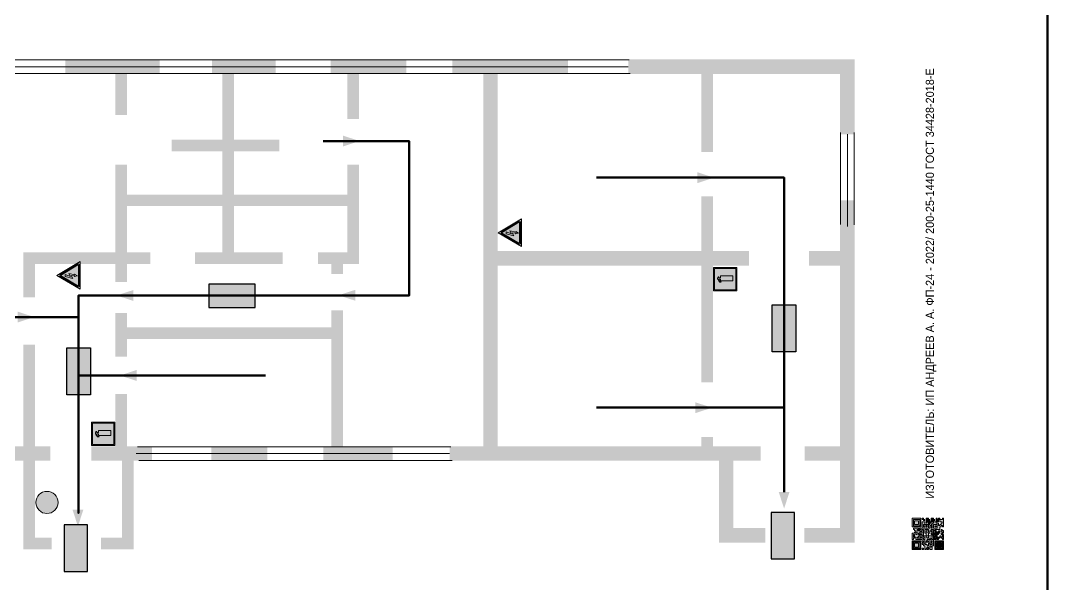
# Model space of a CAD drawing. Header units: millimetres. Extents: x 13114 to 67229, y 22859 to 38520.
# Drawn here: x 31441.4 to 31794.5, y 24684.2 to 24878.2 of the extents above; entities that cross this region are included whole.
import ezdxf

# ---------------------------------------------------------------- set-up
doc = ezdxf.new("R2010")
doc.units = ezdxf.units.MM
doc.layers.add('План_Штампы', color=7, linetype='Continuous')
doc.styles.add('обычный', font='arial.ttf')

# ---------------------------------------------------------------- blocks, each defined once
blk = doc.blocks.new('QR')
at = {"lineweight": 0}
h = blk.add_hatch(color=256, dxfattribs=at)
h.dxf.hatch_style = 1
h.paths.add_polyline_path([(9241.16, 2687.38), (9242.01, 2687.38), (9242.01, 2687.83), (9241.59, 2687.83), (9241.59, 2688.68), (9239.45, 2688.68), (9239.45, 2688.25), (9239.86, 2688.25), (9239.86, 2687.83), (9240.29, 2687.83), (9240.29, 2688.25), (9241.16, 2688.25), (9241.16, 2687.83), (9240.29, 2687.83), (9240.29, 2687.38), (9239.45, 2687.38), (9239.45, 2685.22), (9238.57, 2685.22), (9238.57, 2684.8), (9239.02, 2684.8), (9239.02, 2684.37), (9238.13, 2684.37), (9238.13, 2683.92), (9239.02, 2683.92), (9239.02, 2683.5), (9239.44, 2683.5), (9239.44, 2682.64), (9239.87, 2682.64), (9239.87, 2682.18), (9239.44, 2682.18), (9239.44, 2682.64), (9238.13, 2682.64), (9238.13, 2681.76), (9237.71, 2681.76), (9237.71, 2682.64), (9238.13, 2682.64), (9238.13, 2683.07), (9237.27, 2683.07), (9237.27, 2683.51), (9237.71, 2683.51), (9237.71, 2684.37), (9238.13, 2684.37), (9238.13, 2685.22), (9237.71, 2685.22), (9237.71, 2684.8), (9237.28, 2684.8), (9237.28, 2684.38), (9235.98, 2684.38), (9235.98, 2683.92), (9236.4, 2683.92), (9236.4, 2683.49), (9236.84, 2683.49), (9236.84, 2683.07), (9236.4, 2683.07), (9236.4, 2682.64), (9235.98, 2682.64), (9235.98, 2681.76), (9237.29, 2681.76), (9237.29, 2681.33), (9239.43, 2681.33), (9239.43, 2681.76), (9240.74, 2681.76), (9240.74, 2683.05), (9239.87, 2683.05), (9239.87, 2683.5), (9240.29, 2683.5), (9240.29, 2683.91), (9240.74, 2683.91), (9240.74, 2684.81), (9240.29, 2684.81), (9240.29, 2684.79), (9240.29, 2684.37), (9239.45, 2684.37), (9239.45, 2684.8), (9239.87, 2684.8), (9239.87, 2685.21), (9240.74, 2685.21), (9240.74, 2686.1), (9240.29, 2686.1), (9240.29, 2685.64), (9239.86, 2685.64), (9239.86, 2686.95), (9240.29, 2686.95), (9240.29, 2686.52), (9240.74, 2686.52), (9240.74, 2686.1), (9241.16, 2686.1), (9241.16, 2686.53), (9241.59, 2686.53), (9241.59, 2686.1), (9242.02, 2686.1), (9242.02, 2685.21), (9241.59, 2685.21), (9241.59, 2686.1), (9241.16, 2686.1), (9241.16, 2685.21), (9240.74, 2685.21), (9240.74, 2684.81), (9242.89, 2684.81), (9242.89, 2685.22), (9242.47, 2685.22), (9242.47, 2686.11), (9242.89, 2686.11), (9242.89, 2686.52), (9242.46, 2686.52), (9242.46, 2686.95), (9242.89, 2686.95), (9242.89, 2686.52), (9243.32, 2686.52), (9243.32, 2688.26), (9242.9, 2688.26), (9242.9, 2687.83), (9242.47, 2687.83), (9242.47, 2687.38), (9242.01, 2687.38), (9242.01, 2686.94), (9241.16, 2686.94)])
h.paths.add_polyline_path([(9239.02, 2682.18), (9239.02, 2681.76), (9238.54, 2681.76), (9238.54, 2682.18)], flags=16)
h.paths.add_polyline_path([(9237.27, 2682.65), (9237.27, 2682.19), (9236.83, 2682.19), (9236.83, 2682.65)], flags=16)
h = blk.add_hatch(color=256, dxfattribs=at)
h.dxf.hatch_style = 1
h.paths.add_polyline_path([(9238.15, 2687.83), (9236.83, 2687.83), (9236.83, 2686.52), (9238.15, 2686.52)], flags=0)
h.paths.add_polyline_path([(9239.01, 2685.65), (9239.01, 2688.68), (9235.98, 2688.68), (9235.98, 2685.65)])
h.paths.add_polyline_path([(9236.41, 2686.1), (9236.41, 2688.26), (9238.56, 2688.26), (9238.56, 2686.1)], flags=16)
h.paths.add_polyline_path([(9236.83, 2686.52), (9236.83, 2687.83), (9238.15, 2687.83), (9238.15, 2686.52)], flags=0)
h = blk.add_hatch(color=256, dxfattribs=at)
h.dxf.hatch_style = 1
h.paths.add_polyline_path([(9238.15, 2686.52), (9238.15, 2687.83), (9236.83, 2687.83), (9236.83, 2686.52)])
h.paths.add_polyline_path([(9245.91, 2686.52), (9245.91, 2687.83), (9244.59, 2687.83), (9244.59, 2686.52)], flags=0)
h.paths.add_polyline_path([(9246.77, 2685.65), (9246.77, 2688.68), (9243.74, 2688.68), (9243.74, 2685.65)])
h.paths.add_polyline_path([(9244.17, 2686.1), (9244.17, 2688.26), (9246.32, 2688.26), (9246.32, 2686.1)], flags=16)
h.paths.add_polyline_path([(9244.59, 2686.52), (9244.59, 2687.83), (9245.91, 2687.83), (9245.91, 2686.52)], flags=0)
h = blk.add_hatch(color=256, dxfattribs=at)
h.dxf.hatch_style = 1
h.paths.add_polyline_path([(9240.75, 2681.76), (9240.75, 2681.35), (9241.17, 2681.35), (9241.17, 2681.76)])
h.paths.add_polyline_path([(9241.6, 2682.18), (9241.17, 2682.18), (9241.17, 2681.76), (9241.6, 2681.76)])
h.paths.add_polyline_path([(9242.47, 2681.34), (9242.47, 2682.19), (9242.02, 2682.19), (9242.02, 2681.76), (9241.6, 2681.76), (9241.6, 2681.34)])
h.paths.add_polyline_path([(9239.87, 2678.3), (9239.44, 2678.3), (9239.44, 2677.89), (9241.17, 2677.89), (9241.17, 2678.3), (9240.28, 2678.3), (9240.28, 2678.73), (9239.87, 2678.73)])
h.paths.add_polyline_path([(9240.75, 2678.73), (9240.75, 2679.19), (9240.28, 2679.19), (9240.28, 2678.73)])
h.paths.add_polyline_path([(9241.6, 2678.73), (9241.17, 2678.73), (9241.17, 2678.3), (9241.6, 2678.3)])
h.paths.add_polyline_path([(9242.02, 2678.3), (9241.6, 2678.3), (9241.6, 2677.89), (9242.48, 2677.89), (9242.48, 2678.31), (9242.9, 2678.31), (9242.9, 2678.73), (9242.02, 2678.73)])
h.paths.add_polyline_path([(9246.36, 2684.37), (9246.36, 2684.79), (9245.93, 2684.79), (9245.93, 2684.37)])
h.paths.add_polyline_path([(9246.78, 2685.2), (9246.36, 2685.2), (9246.36, 2684.79), (9246.78, 2684.79)])
h.paths.add_polyline_path([(9245.91, 2687.83), (9244.59, 2687.83), (9244.59, 2686.52), (9245.91, 2686.52)])
h = blk.add_hatch(color=256, dxfattribs=at)
h.dxf.hatch_style = 1
h.paths.add_polyline_path([(9243.32, 2686.11), (9242.89, 2686.11), (9242.89, 2685.64), (9243.32, 2685.64)])
h.paths.add_polyline_path([(9239.02, 2683.07), (9239.02, 2683.5), (9238.56, 2683.5), (9238.56, 2683.07)])
h.paths.add_polyline_path([(9236.4, 2684.8), (9236.4, 2685.22), (9235.98, 2685.22), (9235.98, 2684.8)])
h.paths.add_polyline_path([(9236.4, 2683.07), (9236.4, 2683.49), (9235.98, 2683.49), (9235.98, 2683.07)])
h = blk.add_hatch(color=256, dxfattribs=at)
h.dxf.hatch_style = 1
h.paths.add_polyline_path([(9243.32, 2682.64), (9243.32, 2683.07), (9244.62, 2683.07), (9244.62, 2684.37), (9243.74, 2684.37), (9243.74, 2684.8), (9244.62, 2684.8), (9244.62, 2684.37), (9245.48, 2684.37), (9245.48, 2685.22), (9243.32, 2685.22), (9243.32, 2683.5), (9242.89, 2683.5), (9242.89, 2683.06), (9242.01, 2683.06), (9242.01, 2683.91), (9242.47, 2683.91), (9242.47, 2683.5), (9242.89, 2683.5), (9242.89, 2684.38), (9241.59, 2684.38), (9241.59, 2683.91), (9240.74, 2683.91), (9240.74, 2683.05), (9241.59, 2683.05), (9241.59, 2682.64), (9242.47, 2682.64), (9242.47, 2682.19), (9242.91, 2682.19), (9242.91, 2681.34), (9242.48, 2681.34), (9242.48, 2680.91), (9242.91, 2680.91), (9242.91, 2679.17), (9243.75, 2679.17), (9243.75, 2678.73), (9244.2, 2678.73), (9244.2, 2678.3), (9243.75, 2678.3), (9243.75, 2677.88), (9246.78, 2677.88), (9246.78, 2678.3), (9246.35, 2678.3), (9246.35, 2679.19), (9245.48, 2679.19), (9245.48, 2678.31), (9245.05, 2678.31), (9245.05, 2678.73), (9244.62, 2678.73), (9244.62, 2679.19), (9244.2, 2679.19), (9244.2, 2679.61), (9245.05, 2679.61), (9245.05, 2680.46), (9245.48, 2680.46), (9245.48, 2681.34), (9245.04, 2681.34), (9245.04, 2681.76), (9244.63, 2681.76), (9244.63, 2682.19), (9244.21, 2682.19), (9244.21, 2681.76), (9243.32, 2681.76), (9243.32, 2682.19), (9244.21, 2682.19), (9244.21, 2682.64)])
h.paths.add_polyline_path([(9243.75, 2683.49), (9243.75, 2683.92), (9244.21, 2683.92), (9244.21, 2683.49)], flags=16)
h.paths.add_polyline_path([(9243.32, 2681.34), (9244.63, 2681.34), (9244.63, 2680.04), (9243.32, 2680.04)], flags=16)
h.paths.add_polyline_path([(9243.76, 2680.89), (9244.18, 2680.89), (9244.18, 2680.48), (9243.76, 2680.48)], flags=0)
h = blk.add_hatch(color=256, dxfattribs=at)
h.dxf.hatch_style = 1
h.paths.add_polyline_path([(9246.36, 2683.07), (9246.78, 2683.07), (9246.78, 2683.92), (9246.36, 2683.92), (9246.36, 2683.49), (9245.92, 2683.49), (9245.92, 2683.92), (9245.06, 2683.92), (9245.06, 2683.49), (9245.48, 2683.49), (9245.48, 2683.07), (9244.62, 2683.07), (9244.62, 2682.65), (9245.05, 2682.65), (9245.05, 2682.18), (9245.48, 2682.18), (9245.48, 2682.65), (9246.36, 2682.65)])
h.paths.add_polyline_path([(9246.78, 2682.18), (9246.36, 2682.18), (9246.36, 2681.75), (9245.92, 2681.75), (9245.92, 2682.18), (9245.48, 2682.18), (9245.48, 2681.34), (9245.48, 2681.34), (9245.94, 2681.34), (9245.94, 2680.91), (9246.36, 2680.91), (9246.36, 2681.34), (9246.78, 2681.34)])
h = blk.add_hatch(color=256, dxfattribs=at)
h.dxf.hatch_style = 1
h.paths.add_polyline_path([(9235.98, 2680.9), (9235.98, 2677.86), (9239.02, 2677.86), (9239.02, 2680.9)])
h.paths.add_polyline_path([(9238.57, 2680.48), (9238.57, 2678.32), (9236.41, 2678.32), (9236.41, 2680.48)], flags=16)
h.paths.add_polyline_path([(9238.15, 2680.05), (9238.15, 2678.74), (9236.83, 2678.74), (9236.83, 2680.05)], flags=0)
h = blk.add_hatch(color=256, dxfattribs=at)
h.dxf.hatch_style = 1
h.paths.add_polyline_path([(9242.02, 2680.46), (9242.48, 2680.46), (9242.48, 2680.91), (9241.58, 2680.91), (9241.58, 2681.35), (9241.17, 2681.35), (9241.17, 2680.91), (9240.75, 2680.91), (9240.75, 2681.33), (9239.43, 2681.33), (9239.43, 2680.46), (9239.86, 2680.46), (9239.86, 2680.92), (9240.3, 2680.92), (9240.3, 2680.46), (9239.86, 2680.46), (9239.86, 2680.04), (9239.44, 2680.04), (9239.44, 2679.62), (9239.86, 2679.62), (9239.86, 2679.19), (9240.29, 2679.19), (9240.29, 2680.03), (9241.18, 2680.03), (9241.18, 2680.47), (9241.6, 2680.47), (9241.6, 2680.03), (9241.18, 2680.03), (9241.18, 2679.61), (9241.6, 2679.61), (9241.6, 2679.19), (9242.47, 2679.19), (9242.47, 2679.6), (9242.02, 2679.6)])
h = blk.add_hatch(color=256, dxfattribs=at)
h.dxf.hatch_style = 1
h.paths.add_polyline_path([(9244.18, 2680.48), (9244.18, 2680.89), (9243.76, 2680.89), (9243.76, 2680.48)])
h = blk.add_hatch(color=256, dxfattribs=at)
h.dxf.hatch_style = 1
h.paths.add_polyline_path([(9245.93, 2680.04), (9245.93, 2680.46), (9245.48, 2680.46), (9245.48, 2679.62), (9246.35, 2679.62), (9246.35, 2680.04)])
h.paths.add_polyline_path([(9246.78, 2680.04), (9246.78, 2680.46), (9246.35, 2680.46), (9246.35, 2680.04)])
h.paths.add_polyline_path([(9246.78, 2679.18), (9246.78, 2679.62), (9246.35, 2679.62), (9246.35, 2679.18)])
h = blk.add_hatch(color=256, dxfattribs=at)
h.dxf.hatch_style = 1
h.paths.add_polyline_path([(9238.15, 2680.05), (9236.83, 2680.05), (9236.83, 2678.74), (9238.15, 2678.74)])
for points in [[(9237.71, 2685.22), (9238.13, 2685.22), (9238.13, 2684.37), (9237.71, 2684.37), (9237.71, 2683.51), (9237.27, 2683.51), (9237.27, 2683.07), (9238.13, 2683.07), (9238.13, 2682.64), (9237.71, 2682.64), (9237.71, 2681.76), (9238.13, 2681.76), (9238.13, 2682.64), (9239.44, 2682.64), (9239.44, 2683.5), (9239.02, 2683.5), (9239.02, 2683.07), (9238.56, 2683.07), (9238.56, 2683.5), (9239.02, 2683.5), (9239.02, 2683.92), (9238.13, 2683.92), (9238.13, 2684.37), (9239.02, 2684.37), (9239.02, 2684.8), (9238.57, 2684.8), (9238.57, 2685.22), (9239.45, 2685.22), (9239.45, 2687.38), (9240.29, 2687.38), (9240.29, 2687.83), (9239.86, 2687.83), (9239.86, 2688.25), (9239.45, 2688.25), (9239.45, 2688.68), (9241.59, 2688.68), (9241.59, 2687.83), (9242.01, 2687.83), (9242.01, 2687.38), (9242.47, 2687.38), (9242.47, 2687.83), (9242.9, 2687.83), (9242.9, 2688.26), (9243.32, 2688.26), (9243.32, 2686.52), (9242.89, 2686.52), (9242.89, 2686.11), (9243.32, 2686.11), (9243.32, 2685.64), (9242.89, 2685.64), (9242.89, 2686.11), (9242.47, 2686.11), (9242.47, 2685.22), (9242.89, 2685.22), (9242.89, 2684.81), (9240.74, 2684.81), (9240.74, 2683.91), (9241.59, 2683.91), (9241.59, 2684.38), (9242.89, 2684.38), (9242.89, 2683.5), (9242.47, 2683.5), (9242.47, 2683.91), (9242.01, 2683.91), (9242.01, 2683.06), (9242.89, 2683.06), (9242.89, 2683.5), (9243.32, 2683.5), (9243.32, 2685.22), (9245.48, 2685.22), (9245.48, 2684.37), (9244.62, 2684.37), (9244.62, 2683.07), (9245.48, 2683.07), (9245.48, 2683.49), (9245.06, 2683.49), (9245.06, 2683.92), (9245.92, 2683.92), (9245.92, 2683.49), (9246.36, 2683.49), (9246.36, 2683.92), (9246.78, 2683.92), (9246.78, 2683.07), (9246.36, 2683.07), (9246.36, 2682.65), (9245.48, 2682.65), (9245.48, 2682.18), (9245.92, 2682.18), (9245.92, 2681.75), (9246.36, 2681.75), (9246.36, 2682.18), (9246.78, 2682.18), (9246.78, 2681.34), (9246.36, 2681.34), (9246.36, 2680.91), (9245.94, 2680.91), (9245.94, 2681.34), (9245.48, 2681.34), (9245.48, 2680.46), (9245.93, 2680.46), (9245.93, 2680.04), (9246.35, 2680.04), (9246.35, 2680.46), (9246.78, 2680.46), (9246.78, 2680.04), (9246.78, 2680.04), (9246.35, 2680.04), (9246.35, 2679.62), (9246.78, 2679.62), (9246.78, 2679.18), (9246.35, 2679.18), (9246.35, 2678.3), (9246.78, 2678.3), (9246.78, 2677.88), (9243.75, 2677.88), (9243.75, 2678.3), (9244.2, 2678.3), (9244.2, 2678.73), (9243.75, 2678.73), (9243.75, 2679.17), (9242.91, 2679.17), (9242.91, 2680.91), (9242.48, 2680.91), (9242.48, 2680.46), (9242.02, 2680.46), (9242.02, 2679.6), (9242.47, 2679.6), (9242.47, 2679.19), (9241.6, 2679.19), (9241.6, 2679.61), (9241.18, 2679.61), (9241.18, 2680.03), (9240.29, 2680.03), (9240.29, 2679.19), (9240.75, 2679.19), (9240.75, 2678.73), (9240.28, 2678.73), (9240.28, 2678.3), (9241.17, 2678.3), (9241.17, 2678.73), (9241.6, 2678.73), (9241.6, 2678.3), (9242.02, 2678.3), (9242.02, 2678.73), (9242.9, 2678.73), (9242.9, 2678.31), (9242.48, 2678.31), (9242.48, 2677.89), (9241.6, 2677.89), (9241.6, 2678.3), (9241.17, 2678.3), (9241.17, 2677.89), (9239.44, 2677.89), (9239.44, 2678.3), (9239.87, 2678.3), (9239.87, 2678.73), (9240.28, 2678.73), (9240.28, 2679.19), (9240.29, 2679.19), (9239.86, 2679.19), (9239.86, 2679.62), (9239.44, 2679.62), (9239.44, 2680.04), (9239.86, 2680.04), (9239.86, 2680.46), (9239.43, 2680.46), (9239.43, 2681.33), (9237.29, 2681.33), (9237.29, 2681.76), (9235.98, 2681.76), (9235.98, 2682.64), (9236.4, 2682.64), (9236.4, 2683.07), (9235.98, 2683.07), (9235.98, 2683.49), (9236.4, 2683.49), (9236.4, 2683.92), (9235.98, 2683.92), (9235.98, 2684.38), (9237.28, 2684.38), (9237.28, 2684.8), (9237.71, 2684.8), (9237.71, 2685.22), (9237.92, 2685.22)], [(9240.74, 2685.21), (9239.87, 2685.21), (9239.87, 2684.8), (9239.45, 2684.8), (9239.45, 2684.37), (9240.29, 2684.37), (9240.29, 2684.79), (9240.29, 2684.81), (9240.74, 2684.81), (9240.74, 2685.21), (9239.87, 2685.21)], [(9240.74, 2686.1), (9240.74, 2686.52), (9240.29, 2686.52), (9240.29, 2686.95), (9239.86, 2686.95), (9239.86, 2685.64), (9240.29, 2685.64), (9240.29, 2686.1), (9240.74, 2686.1), (9240.74, 2686.52)], [(9240.74, 2683.91), (9240.29, 2683.91), (9240.29, 2683.5), (9239.87, 2683.5), (9239.87, 2683.05), (9240.74, 2683.05), (9240.74, 2683.91)], [(9244.62, 2684.37), (9244.62, 2684.8), (9243.74, 2684.8), (9243.74, 2684.37), (9244.62, 2684.37)], [(9240.74, 2683.05), (9240.74, 2681.76), (9239.43, 2681.76), (9239.43, 2681.33), (9240.75, 2681.33), (9240.75, 2681.35), (9240.75, 2680.91), (9241.17, 2680.91), (9241.17, 2681.35), (9241.58, 2681.35), (9241.58, 2680.91), (9242.48, 2680.91), (9242.48, 2681.34), (9242.91, 2681.34), (9242.91, 2682.19), (9242.47, 2682.19), (9242.47, 2682.64), (9241.59, 2682.64), (9241.59, 2683.05), (9240.74, 2683.05)], [(9239.86, 2680.46), (9239.86, 2680.92), (9240.3, 2680.92), (9240.3, 2680.46), (9239.86, 2680.46)], [(9241.6, 2681.76), (9242.02, 2681.76), (9242.02, 2682.19), (9242.47, 2682.19), (9242.47, 2681.34), (9241.6, 2681.34), (9241.6, 2681.76)], [(9244.62, 2683.07), (9243.32, 2683.07), (9243.32, 2682.64), (9244.21, 2682.64), (9244.21, 2682.19), (9243.32, 2682.19), (9243.32, 2681.76), (9244.21, 2681.76), (9244.21, 2682.19), (9244.63, 2682.19), (9244.63, 2681.76), (9245.04, 2681.76), (9245.04, 2681.34), (9245.48, 2681.34)], [(9245.48, 2680.46), (9245.05, 2680.46), (9245.05, 2679.61), (9244.2, 2679.61), (9244.2, 2679.19), (9244.62, 2679.19), (9244.62, 2678.73), (9245.05, 2678.73), (9245.05, 2678.31), (9245.48, 2678.31), (9245.48, 2679.19), (9246.35, 2679.19), (9246.35, 2679.07)], [(9245.48, 2682.18), (9245.05, 2682.18), (9245.05, 2682.65), (9244.62, 2682.65), (9244.62, 2683.07)], [(9245.48, 2682.18), (9245.48, 2681.34)], [(9246.35, 2679.62), (9245.48, 2679.62), (9245.48, 2680.46)], [(9245.48, 2680.46), (9245.48, 2679.62), (9246.35, 2679.62), (9246.35, 2680.04), (9245.93, 2680.04), (9245.93, 2680.46), (9245.48, 2680.46), (9245.48, 2679.62)], [(9246.35, 2679.62), (9246.35, 2679.18)]]:
    blk.add_lwpolyline(points, dxfattribs=at)
for points in [[(9235.98, 2685.65), (9239.01, 2685.65), (9239.01, 2688.68), (9235.98, 2688.68)], [(9236.41, 2688.26), (9238.56, 2688.26), (9238.56, 2686.1), (9236.41, 2686.1)], [(9236.83, 2687.83), (9238.15, 2687.83), (9238.15, 2686.52), (9236.83, 2686.52)], [(9240.29, 2687.83), (9241.16, 2687.83), (9241.16, 2688.25), (9240.29, 2688.25)], [(9240.29, 2688.25), (9241.16, 2688.25), (9241.16, 2687.83), (9240.29, 2687.83)], [(9242.01, 2687.38), (9241.16, 2687.38), (9241.16, 2686.94), (9242.01, 2686.94)], [(9241.16, 2687.38), (9242.01, 2687.38), (9242.01, 2686.94), (9241.16, 2686.94)], [(9243.74, 2685.65), (9246.77, 2685.65), (9246.77, 2688.68), (9243.74, 2688.68)], [(9244.17, 2688.26), (9246.32, 2688.26), (9246.32, 2686.1), (9244.17, 2686.1)], [(9244.59, 2687.83), (9245.91, 2687.83), (9245.91, 2686.52), (9244.59, 2686.52)], [(9235.98, 2684.8), (9236.4, 2684.8), (9236.4, 2685.22), (9235.98, 2685.22)], [(9241.16, 2686.1), (9240.74, 2686.1), (9240.74, 2685.21), (9241.16, 2685.21)], [(9241.16, 2686.53), (9241.59, 2686.53), (9241.59, 2686.1), (9241.16, 2686.1)], [(9241.59, 2686.1), (9242.02, 2686.1), (9242.02, 2685.21), (9241.59, 2685.21)], [(9242.89, 2686.52), (9242.46, 2686.52), (9242.46, 2686.95), (9242.89, 2686.95)], [(9243.75, 2683.92), (9244.21, 2683.92), (9244.21, 2683.49), (9243.75, 2683.49)], [(9245.93, 2684.79), (9246.36, 2684.79), (9246.36, 2684.37), (9245.93, 2684.37)], [(9246.36, 2685.2), (9246.78, 2685.2), (9246.78, 2684.79), (9246.36, 2684.79)], [(9235.98, 2677.86), (9239.02, 2677.86), (9239.02, 2680.9), (9235.98, 2680.9)], [(9236.4, 2683.07), (9236.84, 2683.07), (9236.84, 2683.49), (9236.4, 2683.49)], [(9236.41, 2680.48), (9238.57, 2680.48), (9238.57, 2678.32), (9236.41, 2678.32)], [(9236.83, 2682.19), (9237.27, 2682.19), (9237.27, 2682.65), (9236.83, 2682.65)], [(9238.54, 2682.18), (9239.02, 2682.18), (9239.02, 2681.76), (9238.54, 2681.76)], [(9239.44, 2682.64), (9239.87, 2682.64), (9239.87, 2682.18), (9239.44, 2682.18)], [(9240.75, 2681.76), (9241.17, 2681.76), (9241.17, 2681.35), (9240.75, 2681.35)], [(9241.17, 2682.18), (9241.6, 2682.18), (9241.6, 2681.76), (9241.17, 2681.76)], [(9241.18, 2680.03), (9241.6, 2680.03), (9241.6, 2680.47), (9241.18, 2680.47)], [(9243.32, 2680.04), (9244.63, 2680.04), (9244.63, 2681.34), (9243.32, 2681.34)], [(9243.76, 2680.89), (9244.18, 2680.89), (9244.18, 2680.48), (9243.76, 2680.48)], [(9236.83, 2680.05), (9238.15, 2680.05), (9238.15, 2678.74), (9236.83, 2678.74)]]:
    blk.add_lwpolyline(points, close=True, dxfattribs=at)
blk = doc.blocks.new('A$C32E8229D')
at = {"true_color": 0xffffff}
blk.add_hatch(color=7, dxfattribs=at).paths.add_polyline_path([(0, 0), (0, -8), (16, -8), (16, 0)])
h = blk.add_hatch(color=126)
h.paths.add_polyline_path([(0.2, -0.2), (15.8, -0.2), (15.8, -7.8), (0.2, -7.8)])
h.paths.add_polyline_path([(13.49, -2.05), (12.08, -2.05), (11.37, -2.63, 0.162397), (11.29, -2.84), (11.29, -3.63), (10.35, -3.63), (10.35, -4.05), (11.68, -4.05), (11.68, -3.48), (12.26, -4.28), (11.29, -5.1), (11.29, -6.78), (11.85, -6.78), (11.85, -5.44), (12.8, -4.64), (12.8, -5.94), (14.46, -5.94), (14.46, -5.39), (13.45, -5.39), (13.45, -3.97), (12.46, -2.59), (13.15, -2.59), (13.69, -3.34), (14.18, -3)], flags=16)
h.paths.add_polyline_path([(10.74, -1.82, 1), (11.8, -1.82, 1)], flags=16)
h.paths.add_polyline_path([(9.39, -3.59), (5.99, -3.59), (6.56, -3.03), (5.91, -3.03), (5.1, -3.83), (5.91, -4.64), (6.56, -4.64), (5.99, -4.09), (9.39, -4.09)], flags=16)
h.paths.add_polyline_path([(4.29, -1.08), (1.72, -1.08), (1.72, -6.6), (4.29, -6.6)], flags=16)
at = {"color": 126}
blk.add_lwpolyline([(16, -8), (0, -8), (0, 0), (16, 0)], close=True, dxfattribs=at)
blk = doc.blocks.new('A$C3E6D3DDE')
at = {"lineweight": 5}
h = blk.add_hatch(color=40, dxfattribs=at)
h.paths.add_polyline_path([(24.1, 1.45), (16.46, -11.35), (31.74, -11.35)])
h.paths.add_polyline_path([(24.09, -0.46), (30.03, -10.41), (18.14, -10.41)], flags=16)
h.paths.add_polyline_path([(24.54, -3.08), (23.41, -6.02), (25.13, -5.01), (24.33, -8.5), (24.82, -8.27), (23.79, -9.86), (23.4, -8.04), (23.8, -8.43), (24.04, -6.29), (22.39, -7.25), (23.44, -3.08)], flags=0)
h = blk.add_hatch(color=256, dxfattribs=at)
h.paths.add_polyline_path([(24.37, 0.03, 0.567511), (23.82, 0.03), (17.59, -10.4, 0.582454), (17.86, -10.88), (30.32, -10.88, 0.582149), (30.6, -10.4)])
h.paths.add_polyline_path([(24.09, -0.46), (18.14, -10.41), (30.03, -10.41)], flags=16)
h.paths.add_polyline_path([(24.54, -3.08), (23.41, -6.02), (25.13, -5.01), (24.33, -8.5), (24.82, -8.27), (23.79, -9.86), (23.4, -8.04), (23.8, -8.43), (24.04, -6.29), (22.39, -7.25), (23.44, -3.08)], flags=0)
h = blk.add_hatch(color=40, dxfattribs=at)
h.paths.add_polyline_path([(24.09, -0.46), (18.14, -10.41), (30.03, -10.41)])
h.paths.add_polyline_path([(24.82, -8.27), (23.79, -9.86), (23.4, -8.04), (23.8, -8.43), (24.04, -6.29), (22.39, -7.25), (23.44, -3.08), (24.54, -3.08), (23.41, -6.02), (25.13, -5.01), (24.33, -8.5)], flags=16)
at = {"color": 40, "lineweight": 5}
for p, q in [((16.46, -11.35), (24.1, 1.45)), ((24.1, 1.45), (31.74, -11.35))]:
    blk.add_line(p, q, dxfattribs=at)
at = {"lineweight": 5}
for p, q in [((17.59, -10.4), (23.82, 0.03)), ((24.37, 0.03), (30.6, -10.4)), ((18.14, -10.41), (24.09, -0.46)), ((23.44, -3.08), (22.39, -7.25)), ((23.41, -6.02), (24.54, -3.08)), ((25.13, -5.01), (23.41, -6.02)), ((24.54, -3.08), (23.44, -3.08)), ((24.09, -0.46), (30.03, -10.41)), ((24.33, -8.5), (25.13, -5.01)), ((17.86, -10.88), (30.32, -10.88)), ((18.14, -10.41), (30.03, -10.41)), ((22.39, -7.25), (24.04, -6.29)), ((23.8, -8.43), (23.4, -8.04)), ((23.4, -8.04), (23.79, -9.86)), ((23.79, -9.86), (24.82, -8.27)), ((24.04, -6.29), (23.8, -8.43)), ((24.82, -8.27), (24.33, -8.5))]:
    blk.add_line(p, q, dxfattribs=at)
at = {"color": 50, "lineweight": 5}
blk.add_line((31.74, -11.35), (16.46, -11.35), dxfattribs=at)
blk = doc.blocks.new('A$C7B8C2D5B')
at = {"lineweight": 0}
h = blk.add_hatch(color=5, dxfattribs=at)
h.dxf.hatch_style = 1
h.paths.add_polyline_path([(1.4, -3.02, 1), (-2.11, -3.02, 1)])
at = {"color": 5, "lineweight": 0}
blk.add_circle((-0.36, -3.02), 1.75, dxfattribs=at)
blk = doc.blocks.new('A$C3AD82952')
at = {"true_color": 0xf5f5ff}
h = blk.add_hatch(color=7, dxfattribs=at)
h.dxf.hatch_style = 1
h.paths.add_polyline_path([(8.21, 8.73, 0.414214), (7.89, 9.05), (7.22, 9.05), (7.22, 9.92), (7.59, 9.92, 1), (7.57, 10.36), (7.22, 10.36), (7.22, 10.6), (6.43, 10.6), (6.43, 10.36), (6.01, 10.36), (4.74, 9.59), (4.74, 8.69), (4.98, 8.73), (4.98, 9.26), (6.12, 9.91), (6.43, 9.91), (6.43, 9.05), (5.76, 9.05, 0.414214), (5.44, 8.73), (5.44, 2.2), (8.21, 2.2)], flags=0)
h.paths.add_polyline_path([(12.8, 12.8), (0, 12.8), (0, 0), (12.8, 0)])
h.paths.add_polyline_path([(0.51, 12.29), (12.29, 12.29), (12.29, 0.51), (0.51, 0.51)], flags=16)
h.paths.add_polyline_path([(4.74, 9.59), (6.01, 10.36), (6.43, 10.36), (6.43, 10.6), (7.22, 10.6), (7.22, 10.36), (7.59, 10.36, -0.94586), (7.59, 9.92), (7.22, 9.92), (7.22, 9.05), (7.89, 9.05, -0.414214), (8.21, 8.73), (8.21, 2.2), (5.44, 2.2), (5.44, 8.73, -0.414214), (5.76, 9.05), (6.43, 9.05), (6.43, 9.91), (6.12, 9.91), (4.98, 9.26), (4.98, 8.73), (4.74, 8.69)], flags=0)
h = blk.add_hatch(color=242)
h.dxf.hatch_style = 1
h.paths.add_polyline_path([(12.29, 12.29), (0.51, 12.29), (0.51, 0.51), (12.29, 0.51)])
h.paths.add_polyline_path([(4.74, 8.69), (4.74, 9.59), (6.01, 10.36), (6.43, 10.36), (6.43, 10.6), (7.22, 10.6), (7.22, 10.36), (7.59, 10.36, -0.94586), (7.59, 9.92), (7.22, 9.92), (7.22, 9.05), (7.89, 9.05, -0.414214), (8.21, 8.73), (8.21, 2.2), (5.44, 2.2), (5.44, 8.73, -0.414214), (5.76, 9.05), (6.43, 9.05), (6.43, 9.91), (6.12, 9.91), (4.98, 9.26), (4.98, 8.73)], flags=16)
h = blk.add_hatch(color=7, dxfattribs=at)
h.dxf.hatch_style = 1
h.paths.add_polyline_path([(8.21, 8.73, 0.414214), (7.89, 9.05), (7.22, 9.05), (7.22, 9.92), (7.59, 9.92, 1), (7.57, 10.36), (7.22, 10.36), (7.22, 10.6), (6.43, 10.6), (6.43, 10.36), (6.01, 10.36), (4.74, 9.59), (4.74, 8.69), (4.98, 8.73), (4.98, 9.26), (6.12, 9.91), (6.43, 9.91), (6.43, 9.05), (5.76, 9.05, 0.414214), (5.44, 8.73), (5.44, 2.2), (8.21, 2.2)])
at = {"color": 242, "lineweight": 5}
for p, q in [((0, 0), (0, 12.8)), ((0, 12.8), (12.8, 12.8)), ((12.8, 0), (12.8, 12.8)), ((6.01, 10.36), (4.74, 9.59)), ((4.74, 9.59), (4.74, 8.69)), ((4.74, 8.69), (4.98, 8.73)), ((4.98, 9.26), (6.12, 9.91)), ((4.98, 8.73), (4.98, 9.26)), ((5.44, 2.2), (5.44, 8.73)), ((5.76, 9.05), (6.43, 9.05)), ((6.01, 10.36), (6.43, 10.36)), ((6.12, 9.91), (6.43, 9.91)), ((7.22, 10.6), (6.43, 10.6)), ((6.43, 10.6), (6.43, 10.36)), ((6.43, 9.91), (6.43, 9.05)), ((7.22, 10.36), (7.22, 10.6)), ((7.59, 10.36), (7.22, 10.36)), ((7.22, 9.05), (7.22, 9.92)), ((7.59, 9.92), (7.22, 9.92)), ((7.89, 9.05), (7.22, 9.05)), ((8.21, 2.2), (8.21, 8.73)), ((0, 0), (12.8, 0)), ((5.44, 2.2), (8.21, 2.2))]:
    blk.add_line(p, q, dxfattribs=at)
blk.add_lwpolyline([(0.51, 12.29), (12.29, 12.29), (12.29, 0.51), (0.51, 0.51)], close=True, dxfattribs=at)
for centre, radius, start, end in [((5.76, 8.73), 0.32, 90, 180), ((7.58, 10.14), 0.223, 273.1875, 86.8125), ((7.89, 8.73), 0.32, 0, 90)]:
    blk.add_arc(centre, radius, start, end, dxfattribs=at)
blk = doc.blocks.new('A$C7B4425F7')
at = {"true_color": 0xffffff}
blk.add_hatch(color=7, dxfattribs=at).paths.add_polyline_path([(0, 0), (-16, 0), (-16, -8), (0, -8)])
h = blk.add_hatch(color=126)
h.paths.add_polyline_path([(-0.2, -0.2), (-15.8, -0.2), (-15.8, -7.8), (-0.2, -7.8)])
h.paths.add_polyline_path([(-11.76, -2.03), (-11.76, -3.66), (-11.17, -3.66, -0.568275), (-11.17, -6.18), (-12.58, -6.18), (-12.58, -2.03)], flags=16)
h.paths.add_polyline_path([(-13.33, -4.12, -0.495768), (-13.59, -6.18), (-15.03, -6.18), (-15.03, -2.03), (-13.59, -2.03, -0.487973)], flags=16)
h.paths.add_polyline_path([(-10.25, -2.03), (-9.48, -2.03), (-9.48, -6.18), (-10.25, -6.18)], flags=16)
h.paths.add_polyline_path([(-13.84, -3.69), (-14.24, -3.69), (-14.24, -3.03), (-13.9, -3.03, -0.692621)], flags=0)
h.paths.add_polyline_path([(-9.15, -2.03), (-8.4, -2.03), (-8.04, -3.07), (-7.68, -2.03), (-6.93, -2.03), (-7.64, -4.1), (-6.93, -6.18), (-7.68, -6.18), (-8.04, -5.14), (-8.4, -6.18), (-9.15, -6.18), (-8.44, -4.1)], flags=16)
h.paths.add_polyline_path([(-11.76, -4.46), (-11.42, -4.46, -0.692621), (-11.36, -5.12), (-11.76, -5.12)], flags=0)
h.paths.add_polyline_path([(-13.9, -5.2), (-14.24, -5.2), (-14.24, -4.55), (-13.84, -4.55, -0.708038)], flags=0)
edge = h.paths.add_edge_path(flags=16)
edge.add_ellipse((-5.51, -4.08), major_axis=(0, 2.05), ratio=0.586184, start_angle=0, end_angle=360)
edge = h.paths.add_edge_path(flags=0)
edge.add_ellipse((-5.51, -4.08), major_axis=(0, 1.14), ratio=0.454828, start_angle=0, end_angle=360)
h.paths.add_polyline_path([(-4.13, -4.96, 0.377264), (-3.48, -4.52, 0.0555), (-3.16, -2.03), (-1.66, -2.03), (-1.66, -4.96), (-0.96, -4.96), (-0.96, -7.01), (-1.75, -7.01), (-1.75, -6.18), (-3.3, -6.18), (-3.3, -7.02), (-4.13, -7.02)], flags=16)
h.paths.add_polyline_path([(-2.73, -2.91), (-2.28, -2.91), (-2.28, -4.96), (-3.05, -4.96, 0.079136)], flags=0)
at = {"color": 126}
blk.add_lwpolyline([(-16, -8), (0, -8), (0, 0), (-16, 0)], close=True, dxfattribs=at)

msp = doc.modelspace()

# ---------------------------------------------------------------- linework, layer by layer
at = {"color": 6, "lineweight": 100}
msp.add_lwpolyline([(31194.54, 24670.02), (31794.54, 24670.02), (31794.54, 25065.02), (31194.54, 25065.02)], close=True, dxfattribs=at)
at = {"lineweight": 0}
for points in [[(31650.75, 24864.76), (31298.93, 24864.76)], [(31650.41, 24862.37), (31298.6, 24862.37)], [(31651.05, 24860.02), (31299.23, 24860.02)], [(31723.37, 24839.77), (31723.37, 24808.09)], [(31725.74, 24839.1), (31725.74, 24807.42)], [(31728.09, 24839.67), (31728.09, 24807.99)], [(31588.98, 24729.31), (31481.23, 24729.31)], [(31589.41, 24731.63), (31481.67, 24731.63)], [(31589.89, 24726.85), (31482.15, 24726.85)]]:
    msp.add_lwpolyline(points, dxfattribs=at)
for points, const_width in [([(31456.8, 24862.37), (31489.25, 24862.37)], 5), ([(31507.27, 24862.37), (31529.18, 24862.37)], 5), ([(31512.79, 24862.37), (31512.79, 24796.45)], 4), ([(31548.04, 24862.37), (31574.11, 24862.37)], 5), ([(31555.85, 24861.52), (31555.85, 24844.36)], 4), ([(31629.7, 24862.37), (31589.95, 24862.37)], 5), ([(31603.02, 24862.37), (31603.02, 24729.31)], 5), ([(31650.41, 24862.37), (31725.74, 24862.37), (31725.74, 24839.1)], 5), ([(31677.55, 24832.99), (31677.55, 24863.07)], 4), ([(31476.02, 24845.73), (31476.02, 24860.35)], 4), ([(31493.37, 24835.24), (31530.38, 24835.24)], 4), ([(31476.02, 24788.35), (31476.02, 24828.64)], 4), ([(31555.85, 24828.64), (31555.85, 24796.45), (31543.74, 24796.45)], 4), ([(31555.85, 24816.39), (31476.02, 24816.39)], 4), ([(31677.55, 24753.8), (31677.55, 24817.76)], 4), ([(31725.74, 24816.38), (31725.74, 24729.31), (31711.01, 24729.31)], 5), ([(31486.04, 24796.45), (31444.41, 24796.45), (31444.41, 24783.02)], 4), ([(31531.61, 24796.45), (31501.38, 24796.45)], 4), ([(31550.29, 24796.45), (31550.29, 24791)], 4), ([(31691.88, 24796.45), (31603.02, 24796.45)], 5), ([(31725.74, 24796.45), (31712.55, 24796.45)], 5), ([(31476.02, 24762.61), (31476.02, 24777.58)], 4), ([(31550.29, 24778.52), (31550.29, 24727.59)], 4), ([(31550.29, 24770.73), (31476.02, 24770.73)], 4), ([(31444.41, 24766.71), (31444.41, 24698.29), (31452.11, 24698.29)], 4), ([(31476.02, 24728.67), (31476.02, 24749.74)], 4), ([(31677.55, 24729.45), (31677.55, 24735.02)], 4), ([(31451.68, 24729.31), (31437.65, 24729.31)], 5), ([(31486.62, 24729.31), (31465.82, 24729.31)], 5), ([(31469.06, 24698.29), (31478.32, 24698.29), (31478.32, 24728.58)], 4), ([(31526.24, 24729.31), (31506.98, 24729.31)], 5), ([(31569.44, 24729.31), (31545.5, 24729.31)], 5), ([(31695.91, 24729.31), (31588.98, 24729.31)], 5), ([(31697.5, 24701.16), (31684.04, 24701.16), (31684.04, 24727.6)], 5), ([(31725.74, 24729.31), (31725.74, 24701.16), (31710.96, 24701.16)], 5)]:
    msp.add_lwpolyline(points, dxfattribs=dict(at, const_width=const_width))
at = {"color": 126, "lineweight": 100, "true_color": 0x008754}
for points in [[(31545.48, 24836.75), (31575.01, 24836.75), (31575.01, 24783.62), (31461.3, 24783.62), (31461.3, 24708.81), (31461.3, 24756.16), (31525.65, 24756.16)], [(31461.3, 24776.21), (31424.9, 24776.21), (31424.9, 24834.54)], [(31703.98, 24716), (31703.98, 24824.23), (31639.53, 24824.23)], [(31639.53, 24745.09), (31703.98, 24745.09)]]:
    msp.add_lwpolyline(points, dxfattribs=at)
at = {"layer": 'План_Штампы', "color": 126, "true_color": 0x008754}
for points in [[(31552.27, 24834.91), (31552.28, 24838.65), (31558.02, 24836.8)], [(31674.17, 24822.31), (31674.18, 24826.05), (31679.91, 24824.19)], [(31480.2, 24785.53), (31480.19, 24781.8), (31474.45, 24783.65)], [(31556.51, 24785.6), (31556.5, 24781.86), (31550.76, 24783.72)], [(31440.38, 24774.36), (31440.39, 24778.1), (31446.13, 24776.25)], [(31481.33, 24758.02), (31481.32, 24754.28), (31475.58, 24756.13)], [(31673.46, 24743.17), (31673.47, 24746.91), (31679.2, 24745.05)], [(31702.11, 24716.1), (31705.84, 24716.09), (31703.99, 24710.36)], [(31459.29, 24709.98), (31463.02, 24709.97), (31461.17, 24704.23)]]:
    msp.add_solid(points, dxfattribs=at)

# ---------------------------------------------------------------- block references
for name, p, xscale, yscale, zscale, rotation in [('A$C3E6D3DDE', (31606.54, 24790.2), 0.625, 0.625, 0.625, 90), ('A$C3E6D3DDE', (31454.85, 24775.52), 0.625, 0.625, 0.625, 90), ('A$C3AD82952', (31687.73, 24785.25), 0.625, 0.625, 0.625, 90), ('A$C3AD82952', (31473.84, 24732.03), 0.625, 0.625, 0.625, 90), ('A$C7B8C2D5B', (31449.72, 24705.87), 2.177419353276491, 2.177419353276491, 2.177419353276491, 180)]:
    msp.add_blockref(name, p, dxfattribs=dict(xscale=xscale, yscale=yscale, zscale=zscale, rotation=rotation))
at = {"color": 22, "lineweight": 100, "true_color": 0xbb1e10, "rotation": 90}
msp.add_blockref('QR', (34436.7, 15460.27), dxfattribs=at)
at = {"layer": 'План_Штампы', "color": 126, "true_color": 0x008754, "xscale": -1, "rotation": 180}
msp.add_blockref('A$C32E8229D', (31506.12, 24779.53), dxfattribs=at)
at = {"layer": 'План_Штампы', "color": 126, "true_color": 0x008754, "xscale": 1.012510887696, "yscale": 1.012510887696, "zscale": 1.012510887696, "rotation": 89.99786532371438}
for p in [(31699.92, 24764.22), (31457.34, 24749.46)]:
    msp.add_blockref('A$C32E8229D', p, dxfattribs=at)
at = {"layer": 'План_Штампы', "rotation": 90}
for p in [(31699.57, 24709.05), (31456.48, 24704.7)]:
    msp.add_blockref('A$C7B4425F7', p, dxfattribs=at)

# ---------------------------------------------------------------- texts
at = {"lineweight": 0, "insert": (31754.51, 24787.78), "char_height": 2.8, "width": 191.3484, "attachment_point": 5, "rotation": 90, "style": 'обычный'}
msp.add_mtext('\\pi-8.4,l8.4,t8.4;{\\fProxima Nova Rg|b0|i0|c204|p2;ИЗГОТОВИТЕЛЬ: ИП АНДРЕЕВ А. А.\\fProxima Nova Rg|b0|i0|c0|p2; \\fProxima Nova Rg|b0|i0|c204|p2;ФП-24 - 2022/ 200-25-1440 ГОСТ 34428-2018-Е\\H1.2266x; }', dxfattribs=at)

doc.saveas('drawing.dxf')
